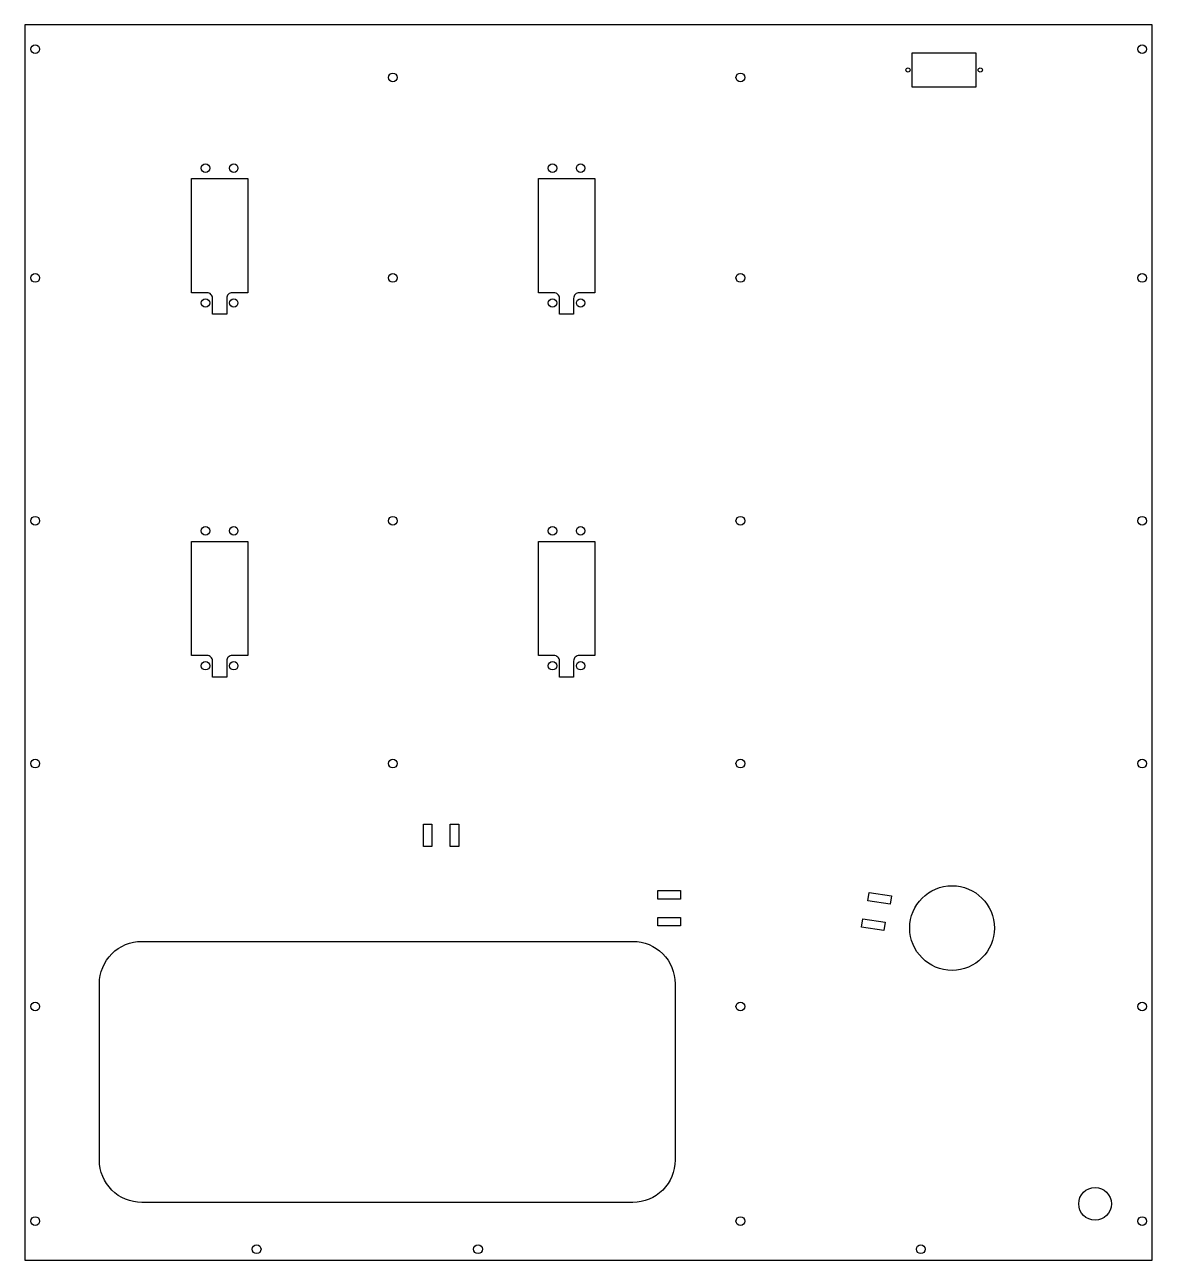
# Model space of a CAD drawing. Header units: millimetres. Extents: x -250 to 150, y -172 to 266.
import ezdxf

# ---------------------------------------------------------------- set-up
doc = ezdxf.new("R2010")
doc.units = ezdxf.units.MM
doc.layers.get('0').update_dxf_attribs({"linetype": 'CONTINUOUS'})

msp = doc.modelspace()

# ---------------------------------------------------------------- linework, layer by layer
for points in [[(150.29, -171.5), (150.29, 266.5), (-249.5, 266.5), (-249.5, -171.5)], [(87.78, 244.4), (65.18, 244.4), (65.18, 256.5), (87.78, 256.5)], [(-105.16, -16.87), (-105.16, -24.87), (-108.16, -24.87), (-108.16, -16.87)], [(-95.63, -16.87), (-95.63, -24.87), (-98.63, -24.87), (-98.63, -16.87)], [(-16.97, -40.46), (-16.97, -43.46), (-24.97, -43.46), (-24.97, -40.46)], [(49.93, -41.08), (57.83, -42.35), (57.36, -45.31), (49.46, -44.04)], [(-16.97, -52.98), (-24.97, -52.98), (-24.97, -49.98), (-16.97, -49.98)], [(55.53, -51.69), (55.05, -54.65), (47.15, -53.38), (47.63, -50.42)]]:
    msp.add_lwpolyline(points, close=True)
for points in [[(-177.89, 169.5), (-177.89, 163.85), (-182.89, 163.85), (-182.89, 169.5, 0.414214), (-184.89, 171.5), (-190.39, 171.5), (-190.39, 212), (-170.39, 212), (-170.39, 171.5), (-175.89, 171.5, 0.414214)], [(-54.89, 169.5), (-54.89, 163.85), (-59.89, 163.85), (-59.89, 169.5, 0.414214), (-61.89, 171.5), (-67.39, 171.5), (-67.39, 212), (-47.39, 212), (-47.39, 171.5), (-52.89, 171.5, 0.414214)], [(-177.89, 40.92), (-177.89, 35.27), (-182.89, 35.27), (-182.89, 40.92, 0.414214), (-184.89, 42.92), (-190.39, 42.92), (-190.39, 83.25), (-170.39, 83.25), (-170.39, 42.92), (-175.89, 42.92, 0.414214)], [(-54.89, 40.92), (-54.89, 35.27), (-59.89, 35.27), (-59.89, 40.92, 0.414214), (-61.89, 42.92), (-67.39, 42.92), (-67.39, 83.25), (-47.39, 83.25), (-47.39, 42.92), (-52.89, 42.92, 0.414214)], [(-18.89, -73.46), (-18.89, -136, -0.414214), (-33.89, -151), (-208, -151, -0.414214), (-223, -136), (-223, -73.46, -0.414214), (-208, -58.46), (-33.89, -58.46, -0.414214)]]:
    msp.add_lwpolyline(points, format="xyb", close=True)
for centre, radius in [((-245.76, 257.82), 1.55), ((146.68, 257.82), 1.55), ((63.68, 250.45), 0.75), ((89.28, 250.45), 0.75), ((-118.96, 247.82), 1.55), ((4.24, 247.82), 1.55), ((-185.39, 215.65), 1.5), ((-175.39, 215.66), 1.5), ((-62.39, 215.65), 1.5), ((-52.39, 215.66), 1.5), ((-245.76, 176.74), 1.55), ((-118.96, 176.74), 1.55), ((4.24, 176.74), 1.55), ((146.68, 176.74), 1.55), ((-185.39, 167.85), 1.5), ((-175.39, 167.85), 1.5), ((-62.39, 167.85), 1.5), ((-52.39, 167.85), 1.5), ((-245.76, 90.66), 1.55), ((-118.96, 90.66), 1.55), ((4.24, 90.66), 1.55), ((146.68, 90.66), 1.55), ((-185.39, 87.07), 1.5), ((-175.39, 87.07), 1.5), ((-62.39, 87.07), 1.5), ((-52.39, 87.07), 1.5), ((-185.39, 39.27), 1.5), ((-175.39, 39.27), 1.5), ((-62.39, 39.27), 1.5), ((-52.39, 39.27), 1.5), ((-245.76, 4.58), 1.55), ((-118.96, 4.58), 1.55), ((4.24, 4.58), 1.55), ((146.68, 4.58), 1.55), ((79.29, -53.72), 15), ((-245.76, -81.51), 1.55), ((4.24, -81.51), 1.55), ((146.68, -81.51), 1.55), ((130, -151.5), 5.8), ((-245.76, -157.59), 1.55), ((4.24, -157.59), 1.55), ((146.68, -157.59), 1.55), ((-167.27, -167.59), 1.55), ((-88.78, -167.59), 1.55), ((68.19, -167.59), 1.55)]:
    msp.add_circle(centre, radius)

doc.saveas('drawing.dxf')
